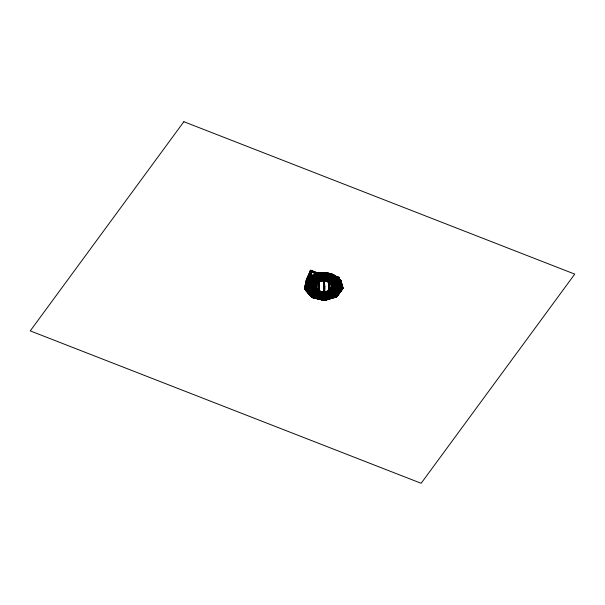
<?xml version="1.0" encoding="UTF-8"?>
<svg xmlns="http://www.w3.org/2000/svg" width="605" height="605" viewBox="0 0 605 605"><rect width="100%" height="100%" fill="white"/><g stroke="black" fill="none" stroke-linecap="round" stroke-linejoin="round"><path stroke-width="0.91" d="M324.144 300.337L324.167 286.732L324.734 286.725L324.711 300.322L324.144 300.337L323.751 294.99L323.977 295.777M324.446 299.732L324.469 300.163L324.492 286.725M309.518 277.824L309.457 288.555L304.701 289.258L309.087 278.141M309.019 288.192L304.791 287.564L309.019 288.025M304.882 287.103L313.352 287.776L304.867 287.163M304.965 286.641L313.345 287.768M305.23 285.242L313.987 286.354M305.82 287.488L305.253 289.137L306.864 280.115L307.098 280.765M305.396 284.373L314.169 285.424M305.487 283.911L314.252 284.963M305.533 290.226L311.499 287.882L305.533 290.226L310.675 296.185C311.658 296.616 318.2 291.708 315.016 294.075M305.472 289.946L305.691 289.235L311.946 296.48L311.938 297.093L305.472 289.946L305.691 289.235M305.495 289.167L307.106 280.145M305.585 283.556L314.781 284.645L323.146 276.916L322.707 276.5L314.343 284.221L311.514 296.979L311.961 297.403L314.948 294.643L315.122 284.312L314.683 284.063M305.676 282.921L314.418 284.093L305.669 283.087M305.85 281.99L316.15 283.329M305.88 290.627L311.499 287.882M305.941 281.529L314.328 282.596L312.861 281.847L306.017 281.121M306.107 280.659L312.649 281.945L311.182 281.196L306.107 280.659L304.791 287.738M310.932 279.003L310.63 281.378L306.319 279.699L310.463 270.488M306.221 291.028L313.352 287.609M306.584 279.336L310.577 270.329L322.639 275.041L322.737 275.509L322.752 274.889L310.683 270.185L310.184 271.463L322.367 276.016M306.569 291.428L313.632 288.041M306.856 280.735L306.864 280.115M306.916 291.829L313.45 288.744M307.295 288.207L307.529 288.85L308.928 280.924L307.537 288.23M316.113 288.464L316.286 273.906L307.408 279.412L307.401 280.024L309.147 279.132M307.567 280.16L307.408 279.412M307.552 289.704L307.763 288.993L313.209 295.285L312.989 295.996M307.741 278.421L311.182 281.37L307.741 278.421L314.902 273.785L318.343 276.735L314.902 273.785M307.605 292.631L316.551 288.396L314.963 289.182M307.756 289.606L307.763 288.993M307.953 293.032L312.815 290.627M308.263 293.213L317.239 289.371M308.603 293.78L317.633 289.651L308.648 293.659M308.837 288.237L308.921 277.574L322.253 275.608L322.752 274.889M309.034 277.975L308.905 288.456L308.784 288.063M308.989 294.234L317.973 290.052M309.185 277.657L316.173 283.125M309.405 284.289L309.503 278.754M309.337 294.635L318.275 290.4L315.901 287.647L317.693 290.294M309.533 287.685C310.327 285.023 306.584 289.704 308.663 288.85L309.48 287.511L308.663 288.85M309.669 277.347L316.082 282.346M309.684 295.028L318.449 290.876L323.993 292.223L320.877 299.551L324.015 292.517L324.136 281.552M310.153 276.863L315.848 281.627M309.987 288.426L311.136 281.847L311.121 282.459M310.032 295.429L318.381 290.99L317.345 292.094L309.987 295.384M310.456 270.654L310.131 281.007L310.312 270.692L322.374 275.396L322.473 276.349L309.079 278.308L308.921 277.574M310.229 288.456L311.378 281.87L311.363 282.49M310.395 280.652L310.569 270.337M310.335 295.784C327.131 286.921 313.571 294.786 310.38 295.663M310.531 280.501L310.66 279.555L309.17 281.007L309.745 281.234L310.645 280.342M310.63 276.553L316.271 281.355L310.569 276.591M310.683 270.185L310.562 270.957M310.63 281.378L311.076 270.7M310.925 270.896L310.751 281.053L310.244 280.856L310.781 281.007M310.675 296.185L314.298 294.401M310.962 277.158L311.061 271.622M309.858 281.083L311.023 279.828L311.038 279.041L309.662 280.342M311.114 276.409L317.527 281.408M318.003 281.272L311.537 275.971L318.003 281.098M318.487 280.788L312.074 275.615L318.427 280.992M311.734 297.184L311.741 296.571L305.487 289.326M311.961 297.403L314.781 284.471L323.153 276.75L323.138 277.37L314.963 285.197L323.138 277.37M312.694 287.821L313.829 282.807L312.936 287.844M315.114 276.924L312.982 275.033L315.114 276.757M312.611 297.705L312.694 296.919L323.879 299.619L323.796 300.398L312.611 297.705L323.796 300.398M313.519 274.851L320.408 280.236M313.972 296.556L314.055 295.769L323.781 298.114L323.766 298.726L322.004 298.303M324.462 282.406L324.462 276.856L323.41 276.878L323.66 282.422L323.66 276.871L323.403 277.491L322.518 276.387L314.154 284.116L314.335 284.842L314.343 284.221M314.131 282.429L318.948 278.92M314.048 296.389L314.055 295.769M314.487 274.057L319.062 278.013L314.426 274.103M314.479 287.262L314.403 294.68L314.751 294.363M314.539 282.512L305.926 281.582L314.539 282.679L308.648 277.839L314.539 282.679L316.007 283.253L309.125 277.529L316.173 283.291M314.517 293.349L314.532 292.563L313.564 295.248L314.343 292.457M314.781 284.471L314.592 294.794L314.154 294.544L314.335 284.388L322.707 276.666M314.691 298.061L317.217 292.064M314.895 286.052L314.933 284.206L314.524 284.494M314.963 285.197L314.978 284.584L323.342 276.863M315.16 293.712C315.538 290.74 313.004 296.972 314.608 295.24L314.971 293.606M319.039 291.202L315.402 287.035M315.235 298.023L318.502 290.907L315.855 287.768L306.871 291.776L315.681 287.677L315.379 287.322L306.576 291.262M315.644 288.26L315.681 287.677M315.576 287.481L316.014 287.004L316.128 287.564L315.576 287.647L315.636 276.931L315.523 287.307L316.082 287.224M315.855 298.174L319.039 291.035M316.067 283.571L316.173 277.771M315.931 298.189L319.183 290.914L323.433 291.935L323.418 292.684M316.188 293.175L313.995 297.894L316.044 293.138M316.218 288.925L316.339 281.741M316.385 276.75L316.468 273.936M316.332 289.326L316.46 282.149M316.536 276.553L316.581 273.785M316.476 298.318L319.803 291.065L316.551 298.341M316.566 289.122L316.733 283.125L318.177 282.195M316.68 282.641L317.103 273.059M316.778 283.412L316.975 274.133M317.088 273.982L316.786 289.205L317.239 278.073L316.755 278.345L317.239 278.073M317.171 273.49L317.164 274.11M317.096 298.469L320.416 291.209L317.171 298.492M317.345 291.928L314.615 298.046M322.631 274.973L328.197 274.867L317.98 274.889L317.973 275.502M317.716 298.62L321.036 291.36L317.791 298.636M318.162 272.855L327.819 272.666L318.162 272.855L318.351 276.727M317.935 289.999L308.951 294.181M318.343 290.854L318.525 280.531L318.964 280.78L318.782 291.103L318.343 290.854L318.691 290.362M318.328 298.764L321.656 291.512L318.411 298.787M318.449 290.876L309.639 294.983M318.593 290.823L318.699 281.559M318.948 298.915L322.276 291.655M319.115 291.678L319.311 280.455L318.873 280.206M319.024 298.938L322.2 291.64M319.266 291.542L319.38 285.257L318.926 285M319.621 281.257L312.558 275.305L318.903 280.682M319.78 279.291L319.455 272.832L319.788 279.283L314.003 274.375L319.69 279.124L319.069 277.839M320.022 272.984L320.408 280.402M316.566 283.382L320.446 280.357L321.066 280.327L321.073 281.038L325.687 280.947L325.694 280.244L326.261 280.228M326.526 278.481L320.037 278.61L320.03 279.003M320.105 272.984L320.499 280.508L326.261 280.395L326.11 277.574M316.725 283.518L320.151 281.302L316.536 277.816M319.198 281.363L320.416 280.236M320.189 299.218L323.433 291.935M320.499 280.508L313.458 274.723L315.553 276.583M320.673 272.976L321.081 280.644L325.694 280.554L325.543 277.589M320.264 299.233L323.501 292.124M320.756 272.976L321.157 280.644M321.073 281.038L321.157 280.478M321.323 272.961L321.459 275.351L321.399 272.961M321.421 299.513L324.091 293.886M321.807 280.463L321.497 276.372M322.041 299.664L323.819 296.026M322.457 280.448L322.238 278.066M322.503 277.007L322.427 276.175L308.958 278.368M322.813 291.791L319.569 299.233L322.896 291.807M323.108 280.44L322.888 277.884M323.66 282.422L323.675 281.809L324.719 281.786M323.592 294.514L323.592 294.121L317.338 292.797L323.592 294.121M323.69 286.241L323.826 278.376M323.683 292.782L323.894 281.559L324.446 281.552M324.038 284.282L324.605 284.274L324.038 284.282L324.159 286.899L324.726 286.891L324.598 284.441M323.962 296.813L324.204 281.552M324.167 295.263L326.768 299.74M324.401 284.32L324.431 282.474M324.704 282.406L324.446 277.476L325.301 276.334L329.876 280.024L329.687 280.758M324.567 272.9L324.704 275.29M324.242 296.125L324.212 276.863L324.446 277.476M324.651 272.9L324.787 275.29M327.313 279.442L324.696 277.332L324.704 276.719L329.46 280.463M324.56 296.125L324.696 286.483L324.144 286.49M324.696 294.658C328.598 291.739 336.97 291.058 324.704 294.264M324.976 280.402L324.84 277.846M324.802 294.975C324.439 303.196 325.029 291.95 324.545 295.762M325.051 280.402L324.923 277.846M325.104 277.067L325.119 276.447L329.702 280.145L329.521 290.945L338.331 294.832L329.528 290.763M325.218 272.885L325.354 275.275M324.832 300.231L324.847 299.611L335.82 296.662L335.805 297.274L324.923 300.39L335.125 297.176L326.171 299.906L324.628 296.979M325.286 276.946L325.301 276.334M325.293 272.885L325.399 274.768M324.923 300.39L324.847 299.611M327.509 298.129L324.93 298.87L324.847 298.091L334.308 295.376L334.391 296.163L334.308 295.376M325.316 276.901L325.437 275.714L332.198 276.44M325.172 291.912L329.18 299.044M331.85 287.526L332.228 276.266L325.475 275.54L325.429 276.326M325.619 280.387L325.49 277.831M325.868 272.878L326.012 275.698M325.944 272.87L326.095 275.653M325.777 291.565L329.71 298.726M331.661 282.376L337.318 276.984L330.874 283.004L326.314 280.41L327.426 277.68L331.676 273.762L327.434 277.846L327.169 272.681M326.602 272.696L326.859 278.981L326.337 280.289L326.768 280.493C326.057 281.665 330.746 284.35 330.428 282.58L330.905 283.042M326.639 281.174L326.708 280.644M326.776 299.566L324.59 296.011M326.904 291.413L330.98 298.53L326.98 291.391M327.222 281.106L333.726 274.935L327.154 281.075M327.426 277.68L331.608 273.899M328.19 274.693L328.175 275.305M330.799 289.402L329.725 290.869L329.695 290.302L329.385 290.861L324.046 292.389L327.902 299.248M327.978 299.392L324.046 292.223L329.385 290.695L333.393 297.675M328.53 291.36L328.644 285.084L329.226 284.94L328.644 285.084M328.507 299.074L324.499 292.102M328.696 291.497L328.901 280.274L329.317 280.002L329.105 290.899L329.513 290.634L328.719 290.597L329.105 290.899M318.079 273.475L328.916 273.263L328.901 273.884M328.772 291.27L328.772 290.876M328.863 291.436L328.863 290.846L332.788 298.015L328.704 290.899M328.984 285.696L329.135 280.123L329.286 290.619M329.37 274.973L329.211 275.729L329.37 274.973L337.439 279.57L337.272 280.327L337.439 279.57M329.982 273.536L329.823 274.292L329.982 273.536L338.49 278.383M329.785 282.399L336.297 276.394L329.717 282.535M329.785 298.704L325.702 291.587M330.156 289.523L339.503 293.062M330.285 283.253L326.647 280.78L333.219 274.64L326.708 280.818M330.307 298.552L326.307 291.421L330.383 298.537M331.306 285.499L330.844 283.359L331.245 284.683M338.021 295.248L331.911 292.865L330.799 291.791L337.983 295.3L332.077 292.82L337.719 295.656L332.069 292.994M330.965 283.76L331.026 283.276M328.644 275.963L331.162 273.475L338.8 277.824L334.255 281.522L340.789 280.387M331.033 288.169L340.411 291.996M331.101 289.046L331.548 281.484L331.222 281.862M331.177 288.638L331.238 285.046M331.358 288.177L331.631 276.546M334.217 286.778L334.089 294.166L333.68 294.431L333.854 284.108L334.278 283.836L333.854 284.274L331.578 282.444L332.001 281.998L334.278 283.836L336.985 296.488L336.562 296.926L333.295 294.295L333.476 283.972L333.884 283.7M331.532 282.089L331.616 277.468M331.661 287.851L331.638 287.337L341.016 291.171M331.51 298.378L327.585 291.05L331.585 298.356M334.278 284.002L332.001 281.998M326.163 276.992L332.077 277.627L332.228 276.266M331.911 292.873L334.595 297.494L332.069 292.828M329.43 290.665L338.634 294.423L329.43 290.831L332.122 286.959L342.301 285.454L332.122 287.125L332.009 286.551M332.115 298.038L328.107 290.899M332.44 282.331L337.832 277.272L332.432 282.323L340.925 280.849M326.314 280.41L332.637 274.315L326.352 280.115M340.925 281.015L332.644 282.24L334.051 281.446L340.812 280.448M332.697 274.519L326.345 280.289L326.239 278.262M332.712 297.864L328.712 290.725L324.575 291.912L328.575 299.218L324.575 292.071M333.151 274.776L331.238 276.372M333.181 293.901L335.117 297.342M333.128 293.372C332.78 290.415 335.367 296.556 333.695 294.877L333.31 293.251M333.317 297.698L329.385 290.861M333.65 283.851L333.476 294.007L333.907 294.28L334.036 286.899M336.985 296.654L333.71 294.022L333.937 287.171L342.438 285.915L333.937 287.337L332.289 286.989L342.294 285.62M340.804 280.614L334.051 281.612L338.286 277.529L334.043 281.605L332.637 282.24M333.99 297.501L330.64 291.663L333.99 297.668M334.694 275.479L328.182 281.658L334.754 275.517M335.306 295.565L340.086 288.456L340.078 289.077M335.518 277.377L335.601 276.803L338.959 277.166L338.876 277.74L335.518 277.377L338.906 277.566L342.959 288.524L338.135 288.003L338.384 277.279L338.308 277.68M335.601 276.803L338.951 277.332M335.714 276.069L329.211 282.24L335.783 276.107M342.589 286.43L335.82 287.367L341.931 289.931L335.82 287.375L334.172 287.367L342.566 286.543M335.722 296.495L335.805 297.274M342.574 286.377L336.047 287.564C356.247 286.687 323.191 286.127 341.969 289.878M336.229 276.53L329.725 282.369M336.44 296.662L342.15 288.661L336.44 296.662L337.537 295.172M336.562 296.926L342.15 288.661M337.257 277.113L330.874 282.837M337.507 287.897L335.752 281.37M336.055 287.405L342.233 289.515L337.719 295.656M337.847 280.985L338.097 280.334L340.244 288.184L337.862 280.365M338.271 285.598L339.715 287.761L338.271 285.598L338.225 286.558M338.596 294.302L329.521 290.937M338.74 287.67L338.959 277.166L343.035 288.116L338.18 287.609M339.102 279.586C339.556 277.99 338.966 280.871 337.56 278.701M339.602 280.183L339.851 279.533L342.317 288.472L341.583 286.846M339.836 280.145L339.851 279.533M339.806 292.82L330.466 288.94L339.844 292.767M339.859 288.986L339.866 288.373L335.321 294.945M340.146 292.185L330.731 288.577M331.162 273.641L338.792 277.99C327.464 285.507 351.46 276.576 334.247 281.522L338.346 277.733M340.713 291.58L331.336 287.753M341.333 282.399L331.835 283.632M341.477 282.694L331.986 284.32M341.613 283.155L332.1 284.721M341.938 288.577L339.186 292.926M331.669 286.294L342.022 284.531M342.075 288.509L339.609 279.563M342.233 289.515L337.703 287.579M305.253 289.137L305.578 287.458M306.531 291.376L315.379 287.496L315.447 286.876L305.132 285.764M316.097 284.516L316.264 283.647M316.097 284.683L316.029 283.737M325.475 275.54L325.331 276.288L332.115 277.007M332.077 277.627L325.354 276.727M331.374 287.269L331.941 287.33L332.016 286.762M338.853 278.988L342.377 288.29L342.453 287.882M338.135 288.003L338.21 287.428L343.043 287.95L342.959 288.524M338.777 287.496L338.694 287.897L338.913 277.4L342.997 288.184L342.407 288.116M338.959 288.267L338.15 286.967L338.959 288.267C341.651 289.084 335.094 283.17 339.609 288.343M340.592 283.579L340.668 283.17M314.524 284.327L311.711 297.085L312.074 296.752M314.592 284.365L311.772 297.123L314.366 286.687M314.328 293.236L313.965 294.877L313.889 294.499M314.207 295.618L315.175 292.926M309.019 277.914L304.648 288.918L305.23 288.827L308.996 279.336M308.943 279.162L305.275 289.001L309.011 279.389M312.694 296.919L323.879 299.619M315.031 294.083L313.458 297.766L322.654 299.982L323.962 296.647M315.235 298.189L318.381 290.99M321.421 299.679L324.083 293.546L327.373 299.566L324.091 293.712M322.041 299.83L324.159 294.922M323.667 296.73L323.683 296.11L315.742 294.204M323.781 298.114L313.98 295.936M310.214 272.5L306.962 279.578L306.433 279.374L309.17 280.349M310.184 271.463L320.642 275.343M310.395 271.955L306.848 279.737L307.113 279.374M306.319 279.699L306.584 279.17L310.032 280.516M310.894 280.849L310.63 281.212L306.319 279.533M316.922 283.208L316.158 283.367M316.922 283.374L316.158 283.533M331.638 287.337L329.551 290.181L338.898 294.06L329.513 290.392L331.669 287.466M331.858 287.36L332.122 286.997L341.356 290.702L332.115 287.163M333.242 293.372L337.136 288.071M333.453 293.455L337.348 288.154M308.815 286.838L307.854 288.373L308.807 287.08M308.021 288.948L309.541 286.899M310.365 280.448L311.023 279.828M315.424 283.541L321.86 277.604M318.714 280.637L319.122 280.349M328.023 276.372L331.162 273.475M327.524 278.534L332.183 274.224L326.927 278.814L328.016 276.538L327.819 272.666M326.768 280.493L329.959 277.551M327.668 281.363L334.24 275.23M311.514 297.146L314.502 294.385L314.948 294.643M335.268 275.812L328.757 281.983M307.741 278.587L314.902 273.959M307.574 279.54L316.286 273.906M314.691 275.547L316.105 274.39M312.293 278.156L309.261 280.115L313.216 277.793M313.806 277.173L316.997 275.351L314.729 276.818M311.704 281.068L317.111 277.574M311.87 281.204L318.048 277.203M319.107 279.056L314.139 282.036M324.696 277.332L329.271 281.03M317.277 282.611L317.693 282.338M319.198 281.529L320.098 280.947M329.876 280.024L329.105 280.523L324.522 276.833M331.578 282.444L332.001 282.172M334.013 285.409L336.168 296.442L336.456 296.049M334.988 290.907L335.404 290.634M333.915 292.865L334.202 294.242M333.295 294.295L333.71 294.022M336.569 296.76L336.985 296.488L333.71 293.856L333.295 294.121L336.569 296.76L333.854 284.108M305.88 290.46L311.726 287.844L305.835 290.574M306.228 290.861L313.587 287.572M306.183 290.975L313.587 287.738M307.264 292.064L316.241 288.214M307.612 292.457L313.329 289.908M307.567 292.578L316.589 288.615M307.96 292.858L312.853 290.672M307.915 292.979L312.853 290.839M315.258 289.697L317.05 288.842M309.299 294.582L318.313 290.619M313.209 295.285L307.559 289.084M324.492 292.495L327.063 291.761M332.455 293.879L324.734 296.095L324.726 296.707M324.825 296.253L332.553 294.045M329.105 295.648L331.684 294.907M324.945 298.25L334.399 295.543M324.938 299.777L335.82 296.662M322.306 275.782L308.966 277.748L304.58 288.85L308.55 288.267M308.966 277.907L322.306 275.948M309.019 278.081L309.586 278.05M315.689 277.105L316.241 277.022M322.412 276.787L309.079 278.761L322.465 276.961M332.447 282.164L340.948 280.909M331.835 282.732L341.084 281.37L331.827 282.906M331.956 283.14L341.205 281.771L331.706 283.397M331.714 283.231L341.22 281.824M331.827 283.805L341.356 282.285L331.842 283.858M331.971 284.093L341.492 282.747M331.963 284.267L341.47 282.86M308.55 288.101L304.58 288.683L304.701 289.258M332.107 284.554L341.628 283.208M315.455 287.254L316.007 287.171M308.852 288.29L309.457 288.381L304.701 289.084M332.243 285.015L341.749 283.609L332.243 285.182M332.258 285.076L341.764 283.669M331.517 285.605L341.885 284.07L331.532 285.832M331.51 285.772L341.901 284.131M331.653 286.067L342.044 284.592M331.646 286.233L342.022 284.698M331.79 286.528L342.18 285.053L331.79 286.694M342.453 285.968L334.172 287.193L335.82 287.375M318.086 273.649L328.916 273.263M322.578 274.005L324.386 273.967M322.594 274.178L324.393 274.148M320.771 275.01L317.98 274.889M319.024 276.924L321.807 276.871M323.652 277.037L324.212 277.029L324.469 281.96L323.909 281.968M319.932 277.347L321.784 277.309M319.947 277.521L321.792 277.483M320.975 278.769L326.541 278.663M321.066 280.864L325.687 280.947M324.136 288.154L324.711 288.139M323.736 292.124L324.295 292.117M324.288 292.283L323.736 292.291L323.713 291.716L323.977 292.117M324.136 293.864L324.704 293.856M324.129 299.74L324.696 299.725M324.151 300.163L324.719 300.156M325.437 275.88L332.198 276.606M331.585 276.772L332.16 276.78M338.354 277.453L338.921 277.513M325.361 276.107L332.122 276.84M312.656 281.779L306.032 281.06L314.328 282.596M305.843 282.051L316.15 283.163M315.137 283.465L305.767 282.459L315.137 283.632M305.752 282.512L314.509 283.458M305.661 282.981L315.311 283.957M333.937 287.171L332.289 286.989L333.937 287.178L341.628 290.339L333.937 287.345M331.971 286.989L331.381 287.103L331.941 287.163M338.165 287.662L338.732 287.723M338.135 287.836L342.959 288.358M314.078 285.726L305.313 284.842L314.071 285.946M305.321 284.947L314.078 285.893M305.223 285.303L315.742 286.377M315.659 286.838L305.147 285.711L315.651 287.012M314.426 287.186L305.056 286.173L314.426 287.352M305.049 286.233L314.282 287.224M323.448 292.26L323.985 292.397M319.032 291.232L323.425 292.291M315.666 294.37L323.607 296.284M319.259 295.671L321.905 296.306M317.421 295.406L321.83 296.473M310.569 270.511L322.631 275.214L322.374 275.57L310.199 270.851M310.425 270.7L310.962 270.851M316.453 273.059L316.99 273.21M331.638 287.511L341.054 291.118M331.328 287.92L340.751 291.527M314.547 282.505L316.014 283.087M330.428 288.993L339.806 292.654M329.816 289.818L339.239 293.591M329.551 290.347L338.936 294.007M330.799 291.965L338.293 294.885M329.831 273.679L338.339 278.527M337.703 278.565L339.254 279.442M329.218 275.109L337.287 279.707M328.515 276.871L335.102 280.622M328.364 277.007L334.958 280.758M327.653 278.754L332.78 281.673L329.702 280.145M326.791 281.038L330.436 283.117M314.154 284.116L314.978 284.584M314.57 285.779L312.324 296.896L311.877 296.639M318.941 290.506L318.343 290.687M313.11 291.058L313.564 291.315M333.703 283.821L334.089 284.123L331.585 282.278M313.942 274.413L319.78 279.117M316.959 277.627L320.446 280.523M316.528 277.982L320.158 280.909M312.498 275.343L319.621 281.091M312.014 275.661L318.487 280.954M328.901 290.309L329.339 290.582M311.053 276.281L317.519 281.582M311.053 276.447L317.459 281.62M312.77 278.277L316.332 281.151M310.093 276.901L315.848 281.461M316.075 282.512L309.609 277.211L315.893 282.452M308.164 278.149L312.649 281.938M314.887 290.173L316.612 292.177L314.676 290.264M310.463 288.585L314.35 293.085M310.259 288.676L314.146 293.175M305.676 289.848L306.818 291.171M307.953 292.487L311.938 297.093M339.224 279.351L342.422 288.056M333.143 292.586L334.134 295.232M340.668 279.986L342.71 287.004M335.518 281.408L337.28 287.322M333.869 283.934L333.173 282.437L333.627 283.972M334.323 285.469L334.777 287.004M330.912 282.868L331.313 285.114M316.188 276.848L316.309 277.249M315.455 287.088L315.576 287.647M309.337 288.146L309.457 288.555M307.075 283.813L307.196 284.214M336.751 296.647L334.036 283.995L336.811 296.609L334.262 286.271M326.518 272.696L326.874 278.111M324.605 284.274L324.734 286.725M324.386 286.483L324.477 286.899M324.832 297.902L324.56 297.426L324.711 300.322M323.274 272.757L323.441 274.625M323.584 278.724L323.751 280.591M324.03 292.344L324.151 295.089M324.371 299.732L324.393 300.163M322.624 272.772L322.836 275.32M322.185 275.335L321.973 272.779L322.057 274.655M322.238 277.892L322.457 280.614M321.671 277.907L321.807 280.629M318.729 272.84L319.069 278.005M323.751 294.99L323.773 297.917M326.738 276.848A2.927 2.117 1 0 1 326.503 277.377M326.095 277.831A2.927 2.117 1 0 1 321.973 278.05M321.459 277.635A2.927 2.117 1 0 1 320.945 276.606M320.983 276.054A2.927 2.117 1 0 1 321.217 275.525M321.626 275.071A2.927 2.117 1 0 1 324.749 274.443A2.927 2.117 1 0 1 326.776 276.296M326.738 276.765A2.927 2.117 1 0 1 326.503 277.287M325.528 278.118A2.927 2.117 1 0 1 321.973 277.967M321.459 277.551A2.927 2.117 1 0 1 320.945 276.515M320.983 275.971A2.927 2.117 1 0 1 321.217 275.441M321.626 274.98A2.927 2.117 1 0 1 324.749 274.36A2.927 2.117 1 0 1 326.776 276.213M326.73 277.022A2.927 2.117 1 0 1 326.503 277.544M326.087 278.005A2.927 2.117 1 0 1 322.964 278.625A2.927 2.117 1 0 1 320.945 276.772M320.983 276.22A2.927 2.117 1 0 1 321.21 275.698M322.193 274.867A2.927 2.117 1 0 1 323.615 274.511M324.378 274.541A2.927 2.117 1 0 1 326.609 275.925M323.917 272.742L324.091 274.617L323.917 272.742M327.668 281.196L334.179 275.192L327.668 281.196M329.854 289.765L339.201 293.644L329.854 289.765M330.239 282.656L336.811 276.689L330.239 282.656M183.859 121.703L30.25 330.882L421.14 483.297L574.75 274.118L183.859 121.703M334.406 287.768L331.374 291.89L334.406 287.768M314.502 294.219L311.514 296.979L311.961 297.237L314.955 294.476L314.502 294.219M325.112 276.614L324.704 276.886L329.279 280.576L329.695 280.312L325.112 276.614M329.135 290.158L328.719 290.423L329.105 290.733L329.521 290.468L329.135 290.158M333.93 292.079L334.739 294.847L333.93 292.079"/></g></svg>
